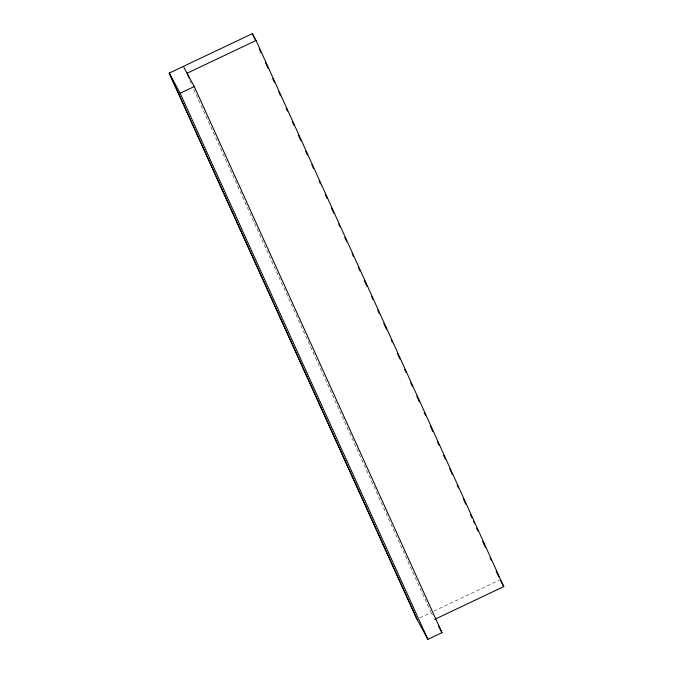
<?xml version="1.0" encoding="UTF-8"?>
<svg xmlns="http://www.w3.org/2000/svg" width="673" height="673" viewBox="0 0 673 673"><rect width="100%" height="100%" fill="white"/><g stroke="black" fill="none" stroke-linecap="round" stroke-linejoin="round"><path stroke-width="0.5" stroke-dasharray="3.37 2.52" d="M419.775 617.856L431.082 612.497L433.395 616.762M433.917 611.151L500.073 579.747M189.87 80.743L191.174 83.612M193.774 89.349L430.678 611.597"/><path stroke-width="1.01" d="M183.359 66.391L194.27 86.548L441.993 632.645L427.86 639.35L416.957 619.202L169.234 73.105L252.35 33.65L256.043 40.481L503.766 586.578L434.783 619.328M256.043 40.481L187.06 73.222L189.231 78.009M169.234 73.105L180.137 93.253L194.27 86.548M500.535 580.606L503.766 586.578M438.535 626.252L441.993 632.645M252.35 33.65L254.949 39.387M259.29 48.952L261.023 52.78M265.364 62.345L267.963 68.082M272.742 78.598L274.475 82.426M278.815 91.991L280.548 95.818M286.185 108.252L287.489 111.121M292.259 121.636L294 125.464M298.332 135.029L300.94 140.766M305.71 151.282L307.443 155.11M311.784 164.675L313.517 168.502M319.162 180.936L320.457 183.805M325.236 194.32L326.969 198.148M331.309 207.713L333.909 213.45M338.679 223.974L339.983 226.843M344.753 237.359L346.494 241.186M352.13 253.62L353.434 256.489M358.204 267.013L359.937 270.832M364.278 280.397L366.886 286.134M371.656 296.658L372.951 299.527M377.73 310.051L379.463 313.87M383.803 323.435L386.403 329.173M391.173 339.697L392.477 342.565M397.247 353.081L399.855 358.827M404.624 369.342L405.928 372.211M410.698 382.735L412.431 386.554M416.772 396.119L419.38 401.857M424.15 412.381L425.454 415.249M430.224 425.773L432.823 431.511M437.601 442.026L438.897 444.895M443.675 455.419L445.408 459.247M449.749 468.812L452.349 474.549M457.118 485.065L458.422 487.933M463.192 498.457L465.8 504.195M470.57 514.719L471.874 517.587M473.607 521.407L474.473 523.325M476.644 528.103L477.948 530.972M482.718 541.496L485.317 547.233M490.095 557.749L491.391 560.617M496.169 571.141L498.769 576.879M180.137 93.253L427.86 639.35M169.268 73.164L416.982 619.261"/></g></svg>
